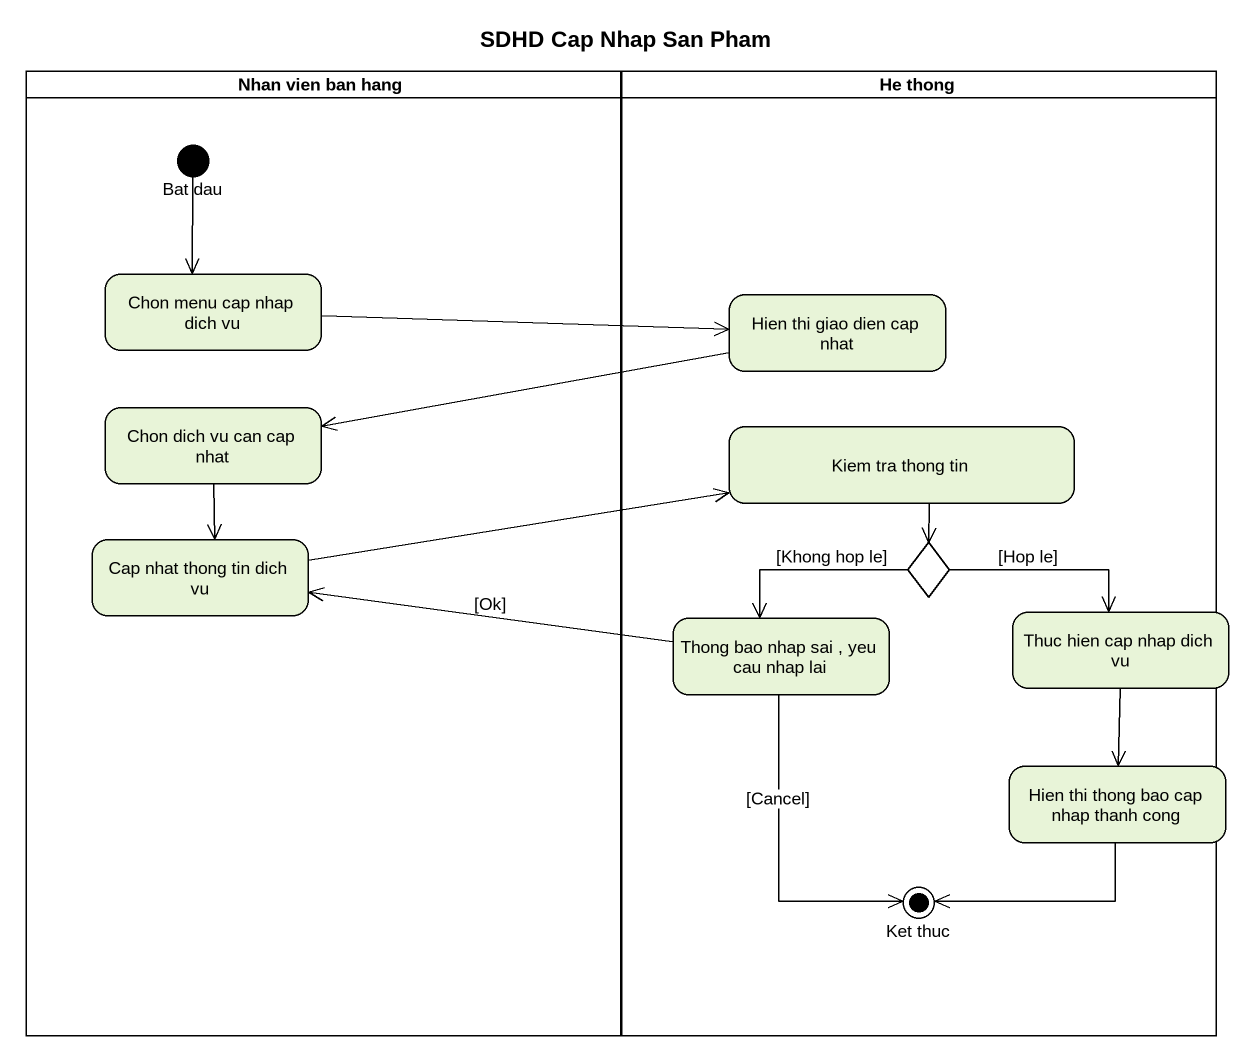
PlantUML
@startuml
title SDHD Cap Nhap San Pham
hide empty description
state "Nhan vien ban hang" as Nhan_vien_ban_hang <<partition>> {
  state "Bat dau" as Bat_dau <<start>>
  state "Chon menu cap nhap dich vu" as Chon_menu_cap_nhap_dich_vu
  state "Chon dich vu can cap nhat" as Chon_dich_vu_can_cap_nhat
  state "Cap nhat thong tin dich vu" as Cap_nhat_thong_tin_dich_vu
}
state "He thong" as He_thong <<partition>> {
  state "Hien thi giao dien cap nhat" as Hien_thi_giao_dien_cap_nhat
  state "Kiem tra thong tin" as Kiem_tra_thong_tin
  state choice1 <<choice>>
  state "Thong bao nhap sai , yeu cau nhap lai" as Thong_bao_nhap_sai_yeu_cau
  state "Ket thuc" as Ket_thuc <<end>>
}
state "Thuc hien cap nhap dich vu" as Thuc_hien_cap_nhap_dich_vu
state "Hien thi thong bao cap nhap thanh cong" as Hien_thi_thong_bao_cap_nhap
Bat_dau --> Chon_menu_cap_nhap_dich_vu
Chon_menu_cap_nhap_dich_vu -right-> Hien_thi_giao_dien_cap_nhat
Hien_thi_giao_dien_cap_nhat -left-> Chon_dich_vu_can_cap_nhat
Chon_dich_vu_can_cap_nhat --> Cap_nhat_thong_tin_dich_vu
Kiem_tra_thong_tin --> choice1
Cap_nhat_thong_tin_dich_vu -right-> Kiem_tra_thong_tin
choice1 -left-> Thong_bao_nhap_sai_yeu_cau : [Khong hop le]
choice1 -right-> Thuc_hien_cap_nhap_dich_vu : [Hop le]
Thong_bao_nhap_sai_yeu_cau -left-> Cap_nhat_thong_tin_dich_vu : [Ok]
Thong_bao_nhap_sai_yeu_cau --> Ket_thuc : [Cancel]
Thuc_hien_cap_nhap_dich_vu --> Hien_thi_thong_bao_cap_nhap
Hien_thi_thong_bao_cap_nhap -left-> Ket_thuc
@enduml
